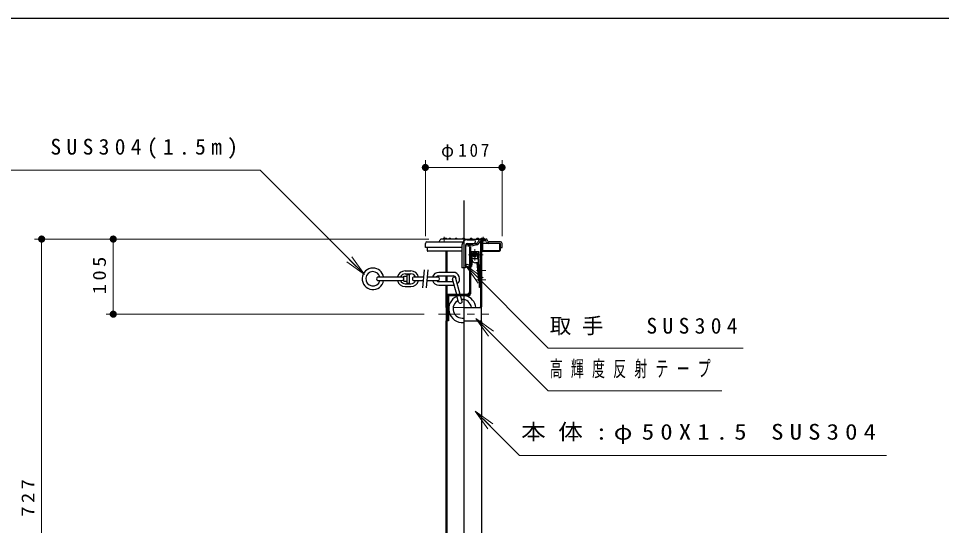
# Model space of a CAD drawing. Units: millimetres on the paper, scale 1:10. Extents: x -365 to 12, y -47 to 257.
# Drawn here: x -299.9 to -171, y 186.1 to 257 of the extents above; entities that cross this region are included whole.
import ezdxf

# ---------------------------------------------------------------- set-up
doc = ezdxf.new("R2010")
doc.units = ezdxf.units.MM
doc.linetypes.add('USER1', pattern=[4.5, 2.5, -2])
doc.linetypes.add('USER2', pattern=[6, 3, -1, 1, -1])
doc.layers.add('LY_1', color=3, linetype='Continuous', lineweight=25)
doc.layers.add('LY_2', color=7, linetype='Continuous', lineweight=13)
doc.styles.add('ＭＳ ゴシック', font='')
doc.styles.get('ＭＳ ゴシック').set_extended_font_data('MS Gothic')

# ---------------------------------------------------------------- blocks, each defined once
blk = doc.blocks.new('filled_dot')
at = {"color": 0, "linetype": 'Continuous', "lineweight": -2, "const_width": 1.25}
blk.add_lwpolyline([(-0.625, 0, 1), (0.625, 0, 1)], format="xyb", close=True, dxfattribs=at)

msp = doc.modelspace()

# ---------------------------------------------------------------- linework, layer by layer
at = {"layer": 'LY_1', "color": 7, "lineweight": 13}
for p, q in [((-243.104, 226.574), (-243.104, 237.174)), ((-232.404, 226.574), (-232.404, 237.174)), ((-243.104, 236.174), (-232.404, 236.174)), ((-243.254, 226.174), (-297.684, 226.174)), ((-296.684, 153.474), (-296.684, 226.174)), ((-242.614, 226.174), (-287.684, 226.174)), ((-286.684, 215.674), (-286.684, 226.174)), ((-251.617, 221.207), (-253.738, 223.328)), ((-253.385, 223.681), (-251.617, 221.207)), ((-251.617, 221.207), (-254.092, 222.974)), ((-235.736, 220.029), (-237.504, 222.504)), ((-237.504, 222.504), (-235.029, 220.737)), ((-237.504, 222.504), (-235.383, 220.383)), ((-243.254, 215.674), (-287.684, 215.674)), ((-234.31, 212.603), (-236.078, 215.078)), ((-236.078, 215.078), (-233.603, 213.31)), ((-236.078, 215.078), (-233.957, 212.957)), ((-234.369, 199.662), (-236.137, 202.137)), ((-236.137, 202.137), (-233.662, 200.37)), ((-236.137, 202.137), (-234.016, 200.016))]:
    msp.add_line(p, q, dxfattribs=at)
at = {"layer": 'LY_1'}
for p, q in [((-237.754, 231.564), (-237.754, 122.957)), ((-243.104, 224.974), (-243.104, 225.574)), ((-242.904, 225.774), (-237.854, 225.774)), ((-241.114, 225.864), (-241.034, 226.054)), ((-237.754, 226.174), (-240.854, 226.174)), ((-237.754, 226.174), (-234.654, 226.174)), ((-237.254, 226.074), (-236.354, 226.074)), ((-237.254, 225.574), (-236.354, 225.574)), ((-235.964, 225.574), (-236.114, 225.574)), ((-235.794, 225.684), (-235.574, 226.074)), ((-235.614, 225.584), (-235.404, 225.974)), ((-235.404, 225.974), (-235.404, 216.694)), ((-235.404, 225.974), (-234.654, 225.974)), ((-235.254, 225.974), (-235.254, 216.694)), ((-235.244, 225.974), (-235.244, 224.594)), ((-235.124, 225.974), (-235.124, 224.594)), ((-232.604, 225.574), (-235.124, 225.574)), ((-234.574, 225.794), (-234.654, 225.974)), ((-234.384, 225.864), (-234.464, 226.054)), ((-232.604, 225.774), (-234.254, 225.774)), ((-232.764, 225.574), (-232.764, 224.594)), ((-232.644, 225.574), (-232.644, 224.594)), ((-232.604, 224.974), (-232.604, 225.574)), ((-232.404, 224.974), (-232.404, 225.574)), ((-238.004, 224.974), (-243.104, 224.974)), ((-242.864, 224.974), (-242.864, 224.594)), ((-238.004, 224.474), (-242.744, 224.474)), ((-240.254, 224.474), (-240.254, 221.524)), ((-240.104, 224.474), (-240.104, 221.524)), ((-238.004, 225.324), (-238.004, 222.174)), ((-237.504, 225.324), (-237.504, 222.174)), ((-236.944, 225.054), (-236.944, 218.504)), ((-236.794, 225.054), (-236.944, 225.054)), ((-236.794, 225.054), (-236.794, 218.504)), ((-236.794, 224.454), (-235.644, 224.454)), ((-236.694, 224.454), (-236.694, 223.454)), ((-235.964, 225.374), (-236.114, 225.374)), ((-235.644, 224.454), (-235.644, 223.454)), ((-235.254, 224.474), (-235.254, 216.694)), ((-235.124, 224.594), (-232.764, 224.594)), ((-235.124, 224.474), (-232.764, 224.474)), ((-232.604, 224.974), (-232.404, 224.974)), ((-236.794, 223.454), (-235.644, 223.454)), ((-236.614, 223.454), (-236.784, 222.344)), ((-236.564, 223.144), (-236.684, 222.334)), ((-236.614, 223.454), (-236.614, 223.354)), ((-236.364, 223.994), (-236.364, 223.914)), ((-236.364, 223.994), (-236.264, 223.994)), ((-236.364, 223.914), (-236.264, 223.914)), ((-236.254, 224.104), (-236.174, 224.104)), ((-236.254, 224.104), (-236.254, 224.004)), ((-236.254, 223.904), (-236.254, 223.804)), ((-236.254, 223.804), (-236.174, 223.804)), ((-236.174, 224.104), (-236.174, 224.004)), ((-236.174, 223.904), (-236.174, 223.804)), ((-236.164, 223.994), (-236.064, 223.994)), ((-236.164, 223.914), (-236.064, 223.914)), ((-236.064, 223.994), (-236.064, 223.914)), ((-235.824, 223.454), (-235.824, 223.354)), ((-235.644, 223.354), (-235.824, 223.354)), ((-235.644, 223.354), (-235.644, 222.674)), ((-245.924, 221.724), (-245.124, 221.724)), ((-243.274, 221.874), (-243.494, 219.374)), ((-242.774, 221.874), (-242.994, 219.374)), ((-240.104, 222.224), (-240.254, 222.224)), ((-237.504, 222.174), (-238.004, 222.174)), ((-236.784, 222.344), (-236.684, 222.334)), ((-235.644, 222.854), (-236.114, 222.854)), ((-235.904, 222.854), (-235.704, 220.364)), ((-235.804, 222.854), (-235.604, 220.364)), ((-235.724, 222.854), (-235.724, 222.674)), ((-235.614, 222.514), (-235.684, 222.584)), ((-235.564, 222.574), (-235.634, 222.644)), ((-235.604, 222.484), (-235.604, 219.424)), ((-235.524, 222.454), (-235.604, 222.454)), ((-235.524, 222.484), (-235.524, 219.424)), ((-249.674, 220.874), (-246.374, 220.874)), ((-246.124, 220.974), (-245.624, 220.974)), ((-246.124, 220.274), (-246.124, 220.974)), ((-245.924, 221.324), (-245.124, 221.324)), ((-245.624, 221.224), (-245.324, 221.224)), ((-245.624, 220.024), (-245.624, 221.224)), ((-245.324, 220.024), (-245.324, 221.224)), ((-244.674, 220.874), (-243.364, 220.874)), ((-242.864, 220.874), (-241.374, 220.874)), ((-241.224, 221.524), (-239.224, 221.524)), ((-241.224, 221.024), (-239.224, 221.024)), ((-240.254, 221.024), (-240.254, 220.224)), ((-240.254, 221.024), (-240.254, 220.224)), ((-240.104, 221.024), (-240.104, 220.224)), ((-238.734, 218.404), (-239.314, 220.554)), ((-238.224, 218.404), (-238.834, 220.684)), ((-249.674, 220.374), (-246.374, 220.374)), ((-246.124, 220.274), (-245.624, 220.274)), ((-245.924, 219.924), (-245.124, 219.924)), ((-245.924, 219.524), (-245.124, 219.524)), ((-245.624, 220.024), (-245.324, 220.024)), ((-244.674, 220.374), (-243.404, 220.374)), ((-242.904, 220.374), (-241.374, 220.374)), ((-241.224, 220.224), (-239.224, 220.224)), ((-241.224, 219.724), (-239.224, 219.724)), ((-240.254, 219.724), (-240.254, 216.694)), ((-240.254, 219.724), (-240.254, 216.694)), ((-240.104, 219.724), (-240.104, 216.694)), ((-235.524, 219.424), (-235.604, 219.424)), ((-240.104, 218.724), (-240.254, 218.724)), ((-240.104, 218.724), (-240.104, 216.694)), ((-240.094, 218.404), (-240.094, 218.254)), ((-237.044, 218.404), (-240.094, 218.404)), ((-237.044, 218.254), (-240.094, 218.254)), ((-240.034, 218.254), (-240.034, 214.724)), ((-239.884, 218.254), (-239.884, 214.754)), ((-238.464, 217.374), (-238.694, 218.254)), ((-237.974, 217.504), (-238.184, 218.254)), ((-237.264, 218.434), (-236.964, 218.724)), ((-240.184, 216.624), (-240.184, 214.724)), ((-240.184, 216.624), (-240.184, 214.724)), ((-240.184, 216.624), (-240.034, 216.624)), ((-240.034, 216.624), (-240.034, 214.724)), ((-239.884, 216.624), (-239.834, 216.624)), ((-237.754, 216.624), (-235.324, 216.624)), ((-235.324, 216.624), (-235.324, 214.724)), ((-235.324, 216.624), (-235.324, 214.724)), ((-240.254, 214.654), (-240.254, 162.074)), ((-240.104, 214.654), (-240.104, 161.974)), ((-239.884, 214.754), (-240.034, 214.754)), ((-237.754, 214.724), (-235.324, 214.724)), ((-235.254, 214.654), (-235.254, 154.674))]:
    msp.add_line(p, q, dxfattribs=at)
at = {"layer": 'LY_1', "color": 7, "linetype": 'USER2', "lineweight": 13}
for p, q in [((-240.474, 226.474), (-240.474, 225.764)), ((-235.024, 226.474), (-235.024, 225.854)), ((-236.214, 224.764), (-236.214, 223.174)), ((-236.214, 224.764), (-236.214, 223.174)), ((-237.084, 223.954), (-235.034, 223.954)), ((-237.084, 223.954), (-235.034, 223.954)), ((-235.944, 221.774), (-234.654, 221.774)), ((-235.944, 220.474), (-234.654, 220.474)), ((-241.254, 215.674), (-234.254, 215.674))]:
    msp.add_line(p, q, dxfattribs=at)
at = {"layer": 'LY_1', "linetype": 'USER1'}
for p, q in [((-235.744, 224.454), (-235.744, 223.454)), ((-236.614, 223.954), (-236.614, 223.454)), ((-235.824, 223.954), (-235.824, 223.454)), ((-235.724, 223.354), (-235.724, 222.854)), ((-239.644, 218.404), (-239.644, 218.254)), ((-237.244, 218.404), (-237.244, 218.254))]:
    msp.add_line(p, q, dxfattribs=at)
at = {"layer": 'LY_1', "color": 7, "linetype": 'USER1', "lineweight": 13}
msp.add_line((-239.234, 216.624), (-237.754, 216.624), dxfattribs=at)
at = {"layer": 'LY_1', "color": 7, "lineweight": 13}
for points in [[(-251.617, 221.207), (-266.193, 235.782), (-317.948, 235.782)], [(-237.504, 222.504), (-225.942, 210.943), (-198.731, 210.943)], [(-236.078, 215.078), (-225.942, 204.943), (-201.731, 204.943)], [(-236.137, 202.137), (-229.942, 195.943), (-178.731, 195.943)]]:
    msp.add_lwpolyline(points, dxfattribs=at)
at = {"layer": 'LY_1'}
for centre, radius in [((-236.214, 223.956), 0.275), ((-237.249, 222.426), 0.25)]:
    msp.add_circle(centre, radius, dxfattribs=at)
for centre, radius, start, end in [((-242.899, 225.576), 0.2, 90, 179.99998), ((-241.249, 225.926), 0.15, 270.00002, 337.37924), ((-240.849, 225.976), 0.2, 89.99998, 157.38116), ((-240.474, 225.966), 0.29, 46.39853, 133.60149), ((-240.276, 225.966), 0.29, 46.39853, 133.60149), ((-239.683, 225.966), 0.29, 46.39853, 133.60149), ((-238.796, 225.966), 0.29, 46.39853, 133.60149), ((-237.249, 225.326), 0.75, 90, 179.99998), ((-237.749, 225.966), 0.29, 46.39853, 133.60149), ((-237.249, 225.326), 0.25, 90, 179.99998), ((-236.949, 227.576), 2.154, 256.66256, 290.84382), ((-236.703, 225.966), 0.29, 46.39853, 133.60149), ((-236.349, 225.826), 0.25, 270.00002, 89.99998), ((-236.112, 225.376), 0.2, 89.99998, 110.84514), ((-235.815, 225.966), 0.29, 46.39853, 133.60149), ((-235.967, 225.776), 0.2, 270.00002, 331.03265), ((-235.967, 225.776), 0.4, 270.00002, 331.03509), ((-235.399, 225.976), 0.2, 89.99998, 151.03267), ((-235.222, 225.966), 0.29, 46.39853, 133.60149), ((-235.024, 225.966), 0.29, 46.39853, 133.60149), ((-234.649, 225.976), 0.2, 22.61886, 89.99998), ((-234.249, 225.926), 0.35, 202.61965, 270.00002), ((-234.249, 225.926), 0.15, 202.62075, 270.00002), ((-232.599, 225.576), 0.2, 0, 89.99998), ((-242.739, 224.596), 0.12, 179.99998, 270.00003), ((-236.949, 227.576), 2.354, 256.48852, 290.84393), ((-235.119, 224.596), 0.12, 179.99998, 270.00003), ((-232.759, 224.596), 0.12, 270.00002, 0), ((-236.109, 223.356), 0.5, 179.99998, 270.00003), ((-236.264, 224.006), 0.01, 270.00002, 0), ((-236.264, 223.906), 0.01, 0, 89.99998), ((-236.164, 224.006), 0.01, 179.99998, 270.00003), ((-236.164, 223.906), 0.01, 90, 179.99998), ((-250.423, 220.622), 1.5, 90, 350.40592), ((-250.423, 220.622), 1.5, 9.60825, 89.99998), ((-245.923, 220.622), 1.1, 89.99998, 166.86345), ((-245.123, 220.622), 1.1, 13.07942, 89.99998), ((-235.594, 222.676), 0.13, 179.99998, 224.9976), ((-235.594, 222.676), 0.05, 179.99998, 224.99998), ((-235.652, 222.48), 0.05, 0, 45), ((-235.652, 222.48), 0.13, 0, 44.99762), ((-250.423, 220.622), 1, 90, 345.52249), ((-250.423, 220.622), 1, 14.47751, 89.99998), ((-249.673, 220.622), 0.25, 90, 270.00003), ((-245.923, 220.622), 0.7, 89.99998, 159.07509), ((-246.373, 220.622), 0.25, 270.00002, 89.99998), ((-245.123, 220.622), 0.7, 20.92493, 89.99998), ((-244.673, 220.622), 0.25, 90, 270.00003), ((-241.223, 220.622), 0.9, 89.99998, 163.87236), ((-241.223, 220.622), 0.4, 89.99998, 141.31768), ((-241.373, 220.622), 0.25, 270.00002, 89.99998), ((-239.073, 220.622), 0.25, 14.99857, 194.99853), ((-239.223, 220.622), 0.9, 311.02491, 89.99998), ((-239.223, 220.622), 0.4, 5.83042, 89.99998), ((-245.923, 220.622), 1.1, 193.13655, 270.00002), ((-245.923, 220.622), 0.7, 200.92469, 270.00002), ((-245.123, 220.622), 0.7, 270.00002, 339.07529), ((-245.123, 220.622), 1.1, 270.00002, 346.86342), ((-241.223, 220.622), 0.9, 196.12764, 270.00002), ((-241.223, 220.622), 0.4, 219.18819, 270.00002), ((-239.223, 220.622), 0.9, 270.00002, 278.2931), ((-235.656, 220.363), 0.05, 184.4986, 4.49862), ((-237.947, 216.42), 1.9, 112.56083, 275.98901), ((-237.947, 216.42), 1.9, 6.20838, 74.99994), ((-237.331, 218.506), 0.1, 270.00002, 315), ((-237.039, 218.506), 0.25, 270.00002, 0), ((-237.039, 218.506), 0.1, 270.00002, 0), ((-237.039, 218.797), 0.1, 315, 0), ((-240.179, 216.696), 0.07, 179.99998, 270.00003), ((-240.179, 216.696), 0.07, 179.99998, 270.00003), ((-240.029, 216.696), 0.07, 179.99998, 270.00003), ((-240.029, 216.696), 0.07, 179.99998, 270.00003), ((-237.947, 216.42), 1.3, 116.08747, 278.77152), ((-238.219, 217.435), 0.25, 194.99853, 14.99855), ((-237.947, 216.42), 1.3, 9.09416, 93.91238), ((-235.469, 216.696), 0.07, 270.00002, 0), ((-235.319, 216.696), 0.07, 270.00002, 0), ((-235.319, 216.696), 0.07, 270.00002, 0), ((-240.179, 214.656), 0.07, 90, 179.99998), ((-240.029, 214.656), 0.07, 90, 179.99998), ((-235.319, 214.656), 0.07, 0, 89.99998), ((-235.319, 214.656), 0.07, 0, 89.99998)]:
    msp.add_arc(centre, radius, start, end, dxfattribs=at)
at = {"layer": 'LY_1', "linetype": 'USER1'}
for centre, radius, start, end in [((-236.214, 223.956), 0.395, 0.00002, 179.99998), ((-235.656, 220.363), 0.05, 4.49863, 184.4986)]:
    msp.add_arc(centre, radius, start, end, dxfattribs=at)
at = {"layer": 'LY_2', "color": 20, "lineweight": 25}
msp.add_line((0, 257), (-365, 257), dxfattribs=at)

# ---------------------------------------------------------------- block references
at = {"layer": 'LY_1', "color": 7, "lineweight": 13, "xscale": 0.4, "yscale": 0.4}
msp.add_blockref('filled_dot', (-243.104, 236.174), dxfattribs=at)
for p, rotation in [((-232.404, 236.174), 180), ((-296.684, 226.174), 270), ((-286.684, 226.174), 270), ((-286.684, 215.674), 90)]:
    msp.add_blockref('filled_dot', p, dxfattribs=dict(at, rotation=rotation))

# ---------------------------------------------------------------- texts
at = {"layer": 'LY_1', "color": 7, "style": 'ＭＳ ゴシック'}
for s, insert, char_height, attachment_point in [('\\T1.5;チェーン\u3000SUS304(1.5m)', (-317.948, 238.782), 2.199, 4), ('\\T1.33;\\W0.95;φ107', (-237.347, 237.174), 1.833, 8), ('\\T1.5;取手\u3000SUS304', (-225.731, 213.943), 2.199, 4), ('\\T1.64;\\W0.6;高輝度反射テープ', (-225.731, 207.943), 2.199, 4), ('\\T1.5;\\W1.15;本体:φ50X1.5\\~SUS304', (-229.731, 198.943), 2.199, 4)]:
    msp.add_mtext(s, dxfattribs=dict(at, insert=insert, char_height=char_height, attachment_point=attachment_point))
at = {"layer": 'LY_1', "color": 7, "char_height": 1.833, "attachment_point": 8, "rotation": 90, "style": 'ＭＳ ゴシック'}
for s, insert in [('\\T1.33;\\W1.15;105', (-287.684, 221.324)), ('\\T1.33;\\W1.15;727', (-297.684, 190.241))]:
    msp.add_mtext(s, dxfattribs=dict(at, insert=insert))

doc.saveas('drawing.dxf')
